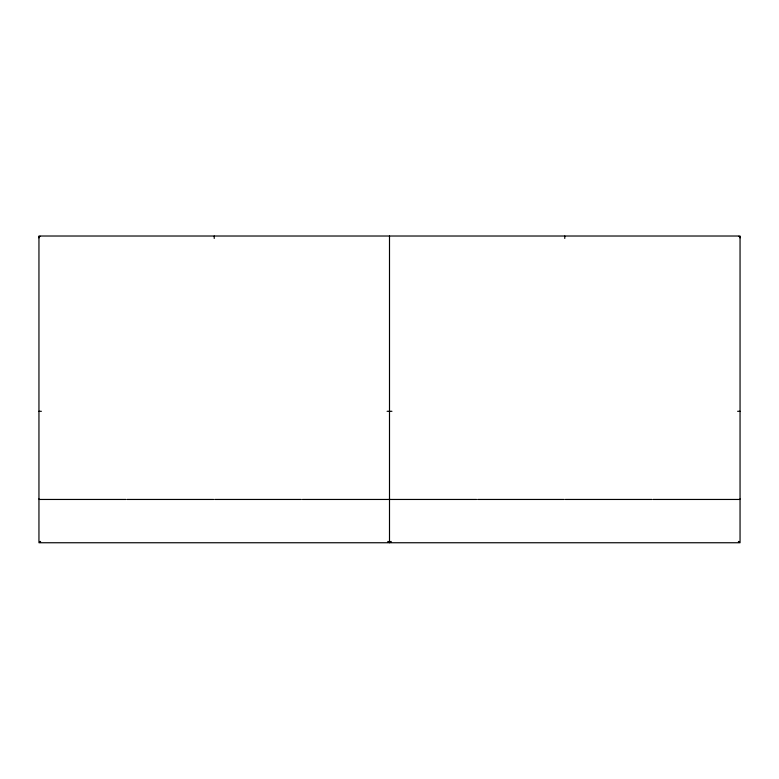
<?xml version="1.0" encoding="UTF-8"?>
<svg xmlns="http://www.w3.org/2000/svg" width="779" height="779" viewBox="0 0 779 779"><rect width="100%" height="100%" fill="white"/><g stroke="black" fill="none" stroke-linecap="round" stroke-linejoin="round"><path stroke-width="1.17" d="M389.5 236.018L389.5 542.749M740.05 498.93L740.05 542.749L38.95 542.749L38.95 236.018L740.05 236.018L740.05 498.93L739.524 499.456L652.938 499.456M39.067 237.215L38.95 237.819L39.408 236.709L39.262 237.293M388.663 541.717L387.932 542.194L387.932 541.415M739.203 541.717L738.482 542.194L738.482 541.415M213.699 499.456L127.113 499.456M651.887 499.456L565.301 499.456M739.738 237.293L740.05 237.819L739.592 236.709L739.933 237.215M39.914 236.368L40.518 236.456M38.95 411.293L41.384 411.293M387.095 411.293L391.934 411.293M737.616 411.293L740.05 411.293M126.062 499.456L39.476 499.456L38.95 498.93M214.751 499.456L301.337 499.456M302.388 499.456L388.974 499.456L389.5 498.93L390.026 499.456L476.612 499.456M477.663 499.456L564.249 499.456M739.086 236.368L738.482 236.456M390.337 541.717L391.068 542.194L391.068 541.415M39.797 541.717L40.518 542.194L40.518 541.415M564.775 236.018L564.775 238.452M214.225 236.018L214.225 238.452"/></g></svg>
